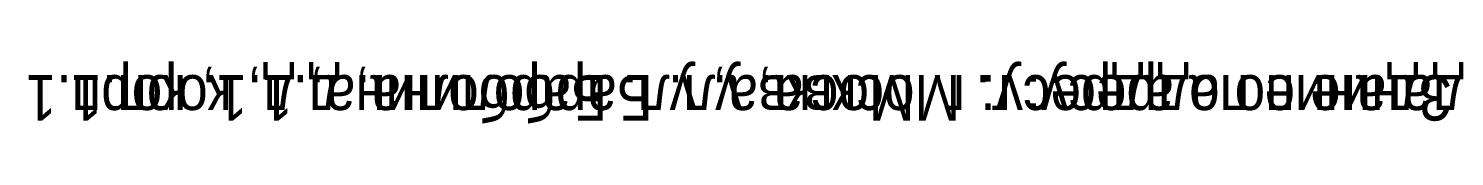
# Model space of a CAD drawing. Header units: millimetres. Extents: x -32 to 417638015, y -35 to 175284279.
# Drawn here: x -31.9 to -0.6, y -0.07 to 1.3 of the extents above; entities that cross this region are included whole.
import ezdxf
from ezdxf.enums import TextEntityAlignment as Align

# ---------------------------------------------------------------- set-up
doc = ezdxf.new("R2018")
doc.units = ezdxf.units.MM
doc.layers.add('RAMKA', color=7, linetype='Continuous')
doc.styles.add('RAMKA', font='isocpeur.ttf', dxfattribs={"oblique": 15, "height": 5})
doc.styles.get("Standard").update_dxf_attribs({"font": 'arial.ttf'})

# ---------------------------------------------------------------- blocks, each defined once
blk = doc.blocks.new('*U1132')
at = {"lineweight": 9, "transparency": 33554687, "oblique": 15, "width": 0.9}
blk.add_attdef('ОБЪЕКТ', text='', height=2.5, dxfattribs=at).set_placement((529, 42.5), align=Align.MIDDLE_CENTER)
at = {"transparency": 33554687, "style": 'RAMKA', "oblique": 15, "width": 0.9}
for tag, height, p in [('СТРАНИЦА', 0.00025, (588.9995, 414.99965)), ('ДАТА1', 2.5, (464, 32.5)), ('ДАТА2', 2.5, (464, 27.5)), ('СТАДИЯ', 2.5, (546.5, 25)), ('ЛИСТ', 2.5, (561.5, 25)), ('ЛИСТОВ', 2.5, (579, 25)), ('ДАТА3', 2.5, (464, 22.5)), ('ДАТА4', 2.5, (464, 17.5)), ('ДАТА5', 2.5, (464, 12.5)), ('ДАТА6', 2.5, (464, 7.5))]:
    blk.add_attdef(tag, text='', height=height, dxfattribs=at).set_placement(p, align=Align.MIDDLE_CENTER)
at = {"transparency": 33554687, "style": 'RAMKA', "oblique": 15, "width": 0.9, "flags": 8}
blk.add_attdef('ШИФР', text='', height=5, dxfattribs=at).set_placement((529, 55), align=Align.MIDDLE_CENTER)
at = {"transparency": 33554687, "style": 'RAMKA', "oblique": 15, "width": 0.9}
for tag, p in [('ФИО1', (425, 32.5)), ('ДОЛЖНОСТЬ1', (405, 32.5)), ('ФИО2', (425, 27.5)), ('ДОЛЖНОСТЬ2', (405, 27.5)), ('ФИО3', (425, 22.5)), ('ДОЛЖНОСТЬ3', (405, 22.5)), ('ФИО4', (425, 17.5)), ('ДОЛЖНОСТЬ4', (405, 17.5)), ('ФИО5', (425, 12.5)), ('ДОЛЖНОСТЬ5', (405, 12.5)), ('ФИО6', (425, 7.5)), ('ДОЛЖНОСТЬ6', (405, 7.5))]:
    blk.add_attdef(tag, text='', height=2.5, dxfattribs=at).set_placement(p, align=Align.MIDDLE_LEFT)
at = {"lineweight": 9, "transparency": 33554687, "oblique": 15, "width": 0.9, "flags": 128}
blk.add_attdef('НАИМЕНОВАНИЕ', text='', height=2.5, dxfattribs=at).set_placement((504, 12.5), align=Align.MIDDLE_CENTER)
at = {"lineweight": 13, "transparency": 33554687, "oblique": 15, "width": 0.9, "flags": 15}
blk.add_attdef('КОМПАНИЯ', text='', height=2.5, dxfattribs=at).set_placement((564, 12.5), align=Align.MIDDLE_CENTER)
at = {"transparency": 33554687, "style": 'RAMKA', "oblique": 15, "width": 0.9, "flags": 8}
blk.add_attdef('ФОРМАТЛИСТА', text='', height=2.5, dxfattribs=at).set_placement((560, 2.5), align=Align.MIDDLE_LEFT)
blk = doc.blocks.new('*U1108')
at = {"transparency": 33554687, "style": 'RAMKA', "oblique": 15, "width": 0.9}
for tag, height, p in [('СТРАНИЦА', 0.00025, (1183.9995, 835.99965)), ('ДАТА1', 2.5, (1059, 32.5)), ('ДАТА2', 2.5, (1059, 27.5)), ('СТАДИЯ', 2.5, (1141.5, 25)), ('ЛИСТ', 2.5, (1156.5, 25)), ('ЛИСТОВ', 2.5, (1174, 25)), ('ДАТА3', 2.5, (1059, 22.5)), ('ДАТА4', 2.5, (1059, 17.5)), ('ДАТА5', 2.5, (1059, 12.5)), ('ДАТА6', 2.5, (1059, 7.5))]:
    blk.add_attdef(tag, text='', height=height, dxfattribs=at).set_placement(p, align=Align.MIDDLE_CENTER)
at = {"transparency": 33554687, "style": 'RAMKA', "oblique": 15, "width": 0.9, "flags": 8}
blk.add_attdef('ШИФР', text='', height=5, dxfattribs=at).set_placement((1124, 55), align=Align.MIDDLE_CENTER)
at = {"transparency": 33554687, "style": 'RAMKA', "oblique": 15, "width": 0.9}
for tag, p in [('ФИО1', (1020, 32.5)), ('ДОЛЖНОСТЬ1', (1000, 32.5)), ('ФИО2', (1020, 27.5)), ('ДОЛЖНОСТЬ2', (1000, 27.5)), ('ФИО3', (1020, 22.5)), ('ДОЛЖНОСТЬ3', (1000, 22.5)), ('ФИО4', (1020, 17.5)), ('ДОЛЖНОСТЬ4', (1000, 17.5)), ('ФИО5', (1020, 12.5)), ('ДОЛЖНОСТЬ5', (1000, 12.5)), ('ФИО6', (1020, 7.5)), ('ДОЛЖНОСТЬ6', (1000, 7.5))]:
    blk.add_attdef(tag, text='', height=2.5, dxfattribs=at).set_placement(p, align=Align.MIDDLE_LEFT)
at = {"lineweight": 5, "transparency": 33554687, "oblique": 15, "width": 0.9}
for tag, flags, p in [('НАИМЕНОВАНИЕ', 128, (1099, 12.5)), ('КОМПАНИЯ', 150, (1159, 12.5)), ('КОМПЛЕКТ', 170, (1099, 27.5))]:
    blk.add_attdef(tag, text='', height=2.5, dxfattribs=dict(at, flags=flags)).set_placement(p, align=Align.MIDDLE_CENTER)
at = {"transparency": 33554687, "style": 'RAMKA', "oblique": 15, "width": 0.9, "flags": 8}
blk.add_attdef('ФОРМАТЛИСТА', text='', height=2.5, dxfattribs=at).set_placement((1155, 2.5), align=Align.MIDDLE_LEFT)
at = {"lineweight": 9, "transparency": 33554687, "oblique": 15, "width": 0.9, "flags": 26}
blk.add_attdef('ОБЪЕКТ', text='', height=2.5, dxfattribs=at).set_placement((1124, 42.5), align=Align.MIDDLE_CENTER)

msp = doc.modelspace()

# ---------------------------------------------------------------- block references
at = {"layer": 'RAMKA', "transparency": 33554687}
ref = msp.add_blockref('*U1108', (416862737.763, 175200179.171), dxfattribs=dict(at, xscale=100, yscale=100, zscale=100))
lines = msp.add_mtext('\\W0.9000;  Здание по адресу: г. Москва, ул. Барболина, д.1, корп.1', dxfattribs={"layer": '0', "transparency": 33554687, "insert": (0, 0), "char_height": 1, "width": 1.07842093027e-313, "attachment_point": 1, "rotation": 180, "line_spacing_factor": 0.25})
ref.add_attrib('ОБЪЕКТ', '', (0, 0), dxfattribs={"flags": 48}).embed_mtext(lines)
ref = msp.add_blockref('*U1132', (416670712.8, 175200179.171), dxfattribs=dict(at, xscale=100, yscale=100, zscale=100))
lines = msp.add_mtext('\\W0.9000;  Здание по адресу: г. Москва, ул. Барболина, д.1, корп.1', dxfattribs={"layer": '0', "transparency": 33554687, "insert": (1, 0), "char_height": 1, "width": 1.07842093027e-313, "attachment_point": 1, "rotation": 180, "line_spacing_factor": 0.25})
ref.add_attrib('ОБЪЕКТ', '', (1, 0), dxfattribs={"flags": 44}).embed_mtext(lines)

doc.saveas('drawing.dxf')
